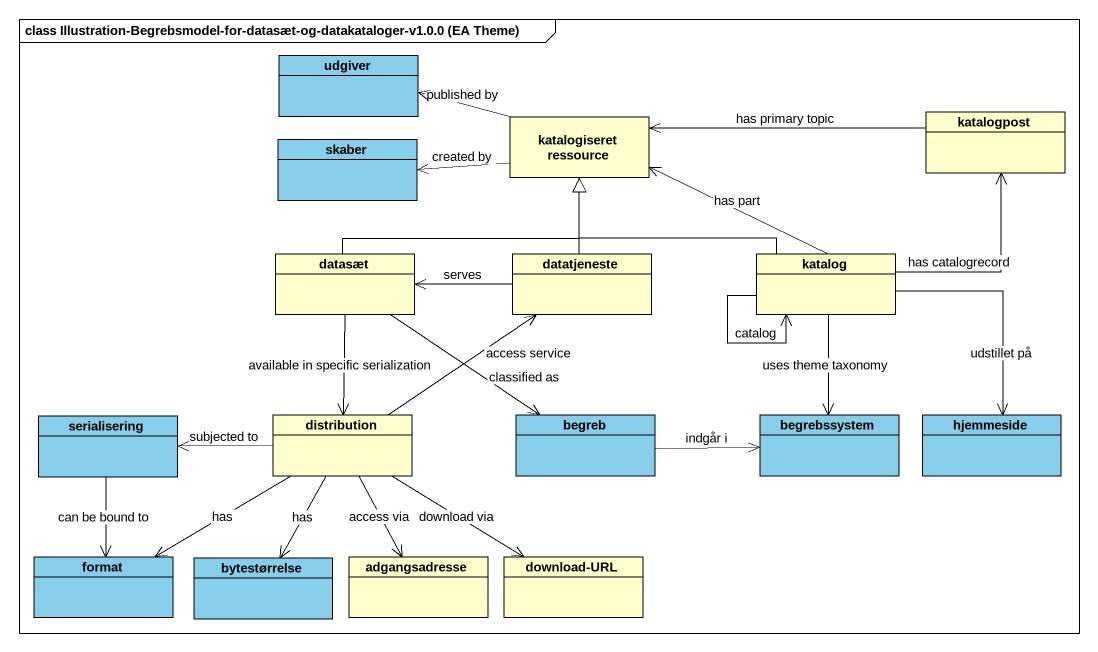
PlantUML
@startuml
mainframe class Illustration-Begrebsmodel-for-datasæt-og-datakataloger-v1.0.0 (EA Theme)
hide circle
hide empty members
class udgiver #87CEEB
class "katalogiseret ressource" as katalogiseret_ressource
class katalogpost
class skaber #87CEEB
class datasæt
class datatjeneste
class katalog
class serialisering #87CEEB
class distribution
class begreb #87CEEB
class begrebssystem #87CEEB
class hjemmeside #87CEEB
class format #87CEEB
class bytestørrelse #87CEEB
class adgangsadresse
class "download-URL" as download_URL
katalogiseret_ressource -left-> udgiver : published by
katalogiseret_ressource -left-> skaber : created by
katalogpost -left-> katalogiseret_ressource : has primary topic
datasæt -right-|> katalogiseret_ressource
datasæt --> distribution : available in specific serialization
datasæt --> begreb : classified as
datatjeneste -up-|> katalogiseret_ressource
datatjeneste -left-> datasæt : serves
katalog -left-> katalogiseret_ressource : has part
katalog -left-|> katalogiseret_ressource
katalog -up-> katalogpost : has catalogrecord
katalog --> katalog : catalog
katalog --> begrebssystem : uses theme taxonomy
katalog --> hjemmeside : udstillet på
serialisering --> format : can be bound to
distribution -up-> datatjeneste : access service
distribution -left-> serialisering : subjected to
distribution -left-> format : has
distribution --> bytestørrelse : has
distribution --> adgangsadresse : access via
distribution --> download_URL : download via
begreb -right-> begrebssystem : indgår i
@enduml
